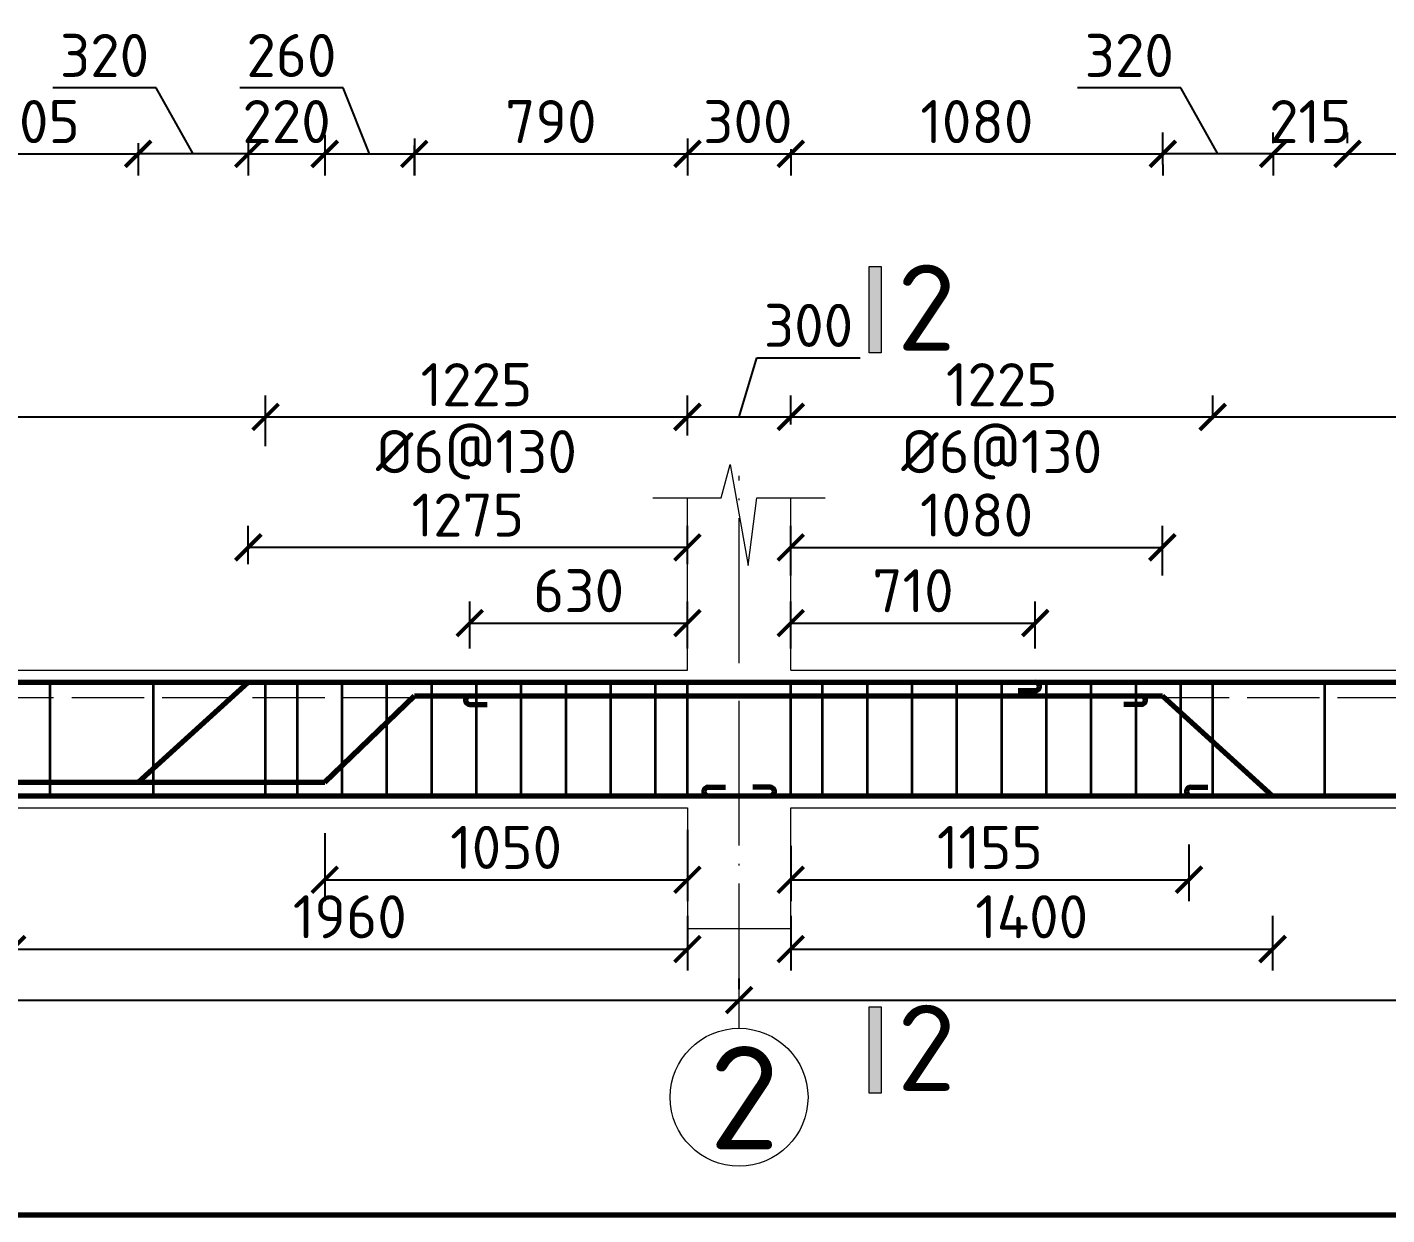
# Model space of a CAD drawing. Header units: millimetres. Extents: x 0 to 4970, y -594 to 1412.
# Drawn here: x 3033.8 to 3112.8, y 372 to 440.9 of the extents above; entities that cross this region are included whole.
import ezdxf

# ---------------------------------------------------------------- set-up
doc = ezdxf.new("R2010")
doc.units = ezdxf.units.MM
doc.header["$LTSCALE"] = 0.35
doc.header["$PDMODE"] = 3
doc.linetypes.add('ACAD_ISO02W100', pattern=[15, 12, -3])
doc.linetypes.add('ACAD_ISO04W100', pattern=[30, 24, -3, 0, -3])
doc.layers.get('0').update_dxf_attribs({"lineweight": 50})
for name, color, linetype, lineweight in [('Cot Dai', 7, 'Continuous', 35), ('Cot thep', 2, 'Continuous', 70), ('Cotthepcat', 3, 'Continuous', 70), ('Duong Bao', 6, 'Continuous', 18), ('Kich Thuoc', 1, 'Continuous', 20), ('Ky Hieu', 4, 'Continuous', 20), ('Net Khuat', 5, 'ACAD_ISO02W100', 20), ('NetCat', 7, 'Continuous', 20), ('Text', 40, 'Continuous', 20), ('Truc', 3, 'ACAD_ISO04W100', 20)]:
    doc.layers.add(name, color=color, linetype=linetype, lineweight=lineweight)
doc.styles.get("Standard").update_dxf_attribs({"font": 'isocpeur.ttf'})
doc.dimstyles.new('Dim50', dxfattribs={"dimtxt": 2.5, "dimasz": 1.5, "dimexe": 1.25, "dimexo": 0.625, "dimtad": 1, "dimlfac": 50, "dimtxsty": 'Standard', "dimblk": 'ARCHTICK', "dimcen": 2.5, "dimadec": 0, "dimazin": 0, "dimtfac": 1, "dimtmove": 0, "dimatfit": 3, "dimfxl": 1, "dimarcsym": 0})

# ---------------------------------------------------------------- blocks, each defined once
blk = doc.blocks.new('_ArchTick')
at = {"color": 0, "linetype": 'ByBlock', "const_width": 0.15}
blk.add_lwpolyline([(-0.5, -0.5), (0.5, 0.5)], dxfattribs=at)
blk = doc.blocks.new('*D944')
at = {"layer": 'Defpoints', "color": 0}
for p in [(2971.181, 384.418), (3075.181, 384.418), (3075.181, 384.418)]:
    blk.add_point(p, dxfattribs=at)
at = {"layer": 'Kich Thuoc', "color": 0, "lineweight": -2}
for p, q in [((2971.181, 385.043), (2971.181, 385.668)), ((3075.181, 385.043), (3075.181, 385.668)), ((2971.181, 384.418), (3075.181, 384.418))]:
    blk.add_line(p, q, dxfattribs=at)
at = {"layer": 'Kich Thuoc', "color": 0, "lineweight": -2, "xscale": 1.5, "yscale": 1.5, "zscale": 1.5, "rotation": 180}
blk.add_blockref('_ArchTick', (2971.181, 384.418), dxfattribs=at)
at = {"layer": 'Kich Thuoc', "color": 0, "lineweight": -2, "xscale": 1.5, "yscale": 1.5, "zscale": 1.5}
blk.add_blockref('_ArchTick', (3075.181, 384.418), dxfattribs=at)
at = {"layer": 'Kich Thuoc', "color": 0, "insert": (3023.181, 386.293), "char_height": 2.5, "attachment_point": 5}
blk.add_mtext('5200', dxfattribs=at)
blk = doc.blocks.new('*D945')
at = {"layer": 'Defpoints', "color": 0}
for p in [(3075.181, 384.418), (3179.181, 384.418), (3179.181, 384.418)]:
    blk.add_point(p, dxfattribs=at)
at = {"layer": 'Kich Thuoc', "color": 0, "lineweight": -2}
for p, q in [((3075.181, 385.043), (3075.181, 385.668)), ((3179.181, 385.043), (3179.181, 385.668)), ((3075.181, 384.418), (3179.181, 384.418))]:
    blk.add_line(p, q, dxfattribs=at)
at = {"layer": 'Kich Thuoc', "color": 0, "lineweight": -2, "xscale": 1.5, "yscale": 1.5, "zscale": 1.5, "rotation": 180}
blk.add_blockref('_ArchTick', (3075.181, 384.418), dxfattribs=at)
at = {"layer": 'Kich Thuoc', "color": 0, "lineweight": -2, "xscale": 1.5, "yscale": 1.5, "zscale": 1.5}
blk.add_blockref('_ArchTick', (3179.181, 384.418), dxfattribs=at)
at = {"layer": 'Kich Thuoc', "color": 0, "insert": (3127.181, 386.293), "char_height": 2.5, "attachment_point": 5}
blk.add_mtext('5200', dxfattribs=at)
blk = doc.blocks.new('*D948')
at = {"layer": 'Defpoints', "color": 0}
for p in [(3047.681, 418.259), (2998.681, 415.315), (3047.681, 415.94)]:
    blk.add_point(p, dxfattribs=at)
at = {"layer": 'Kich Thuoc', "color": 0, "lineweight": -2}
for p, q in [((2998.681, 415.94), (2998.681, 419.509)), ((3047.681, 416.565), (3047.681, 419.509)), ((2998.681, 418.259), (3047.681, 418.259))]:
    blk.add_line(p, q, dxfattribs=at)
at = {"layer": 'Kich Thuoc', "color": 0, "lineweight": -2, "xscale": 1.5, "yscale": 1.5, "zscale": 1.5, "rotation": 180}
blk.add_blockref('_ArchTick', (2998.681, 418.259), dxfattribs=at)
at = {"layer": 'Kich Thuoc', "color": 0, "lineweight": -2, "xscale": 1.5, "yscale": 1.5, "zscale": 1.5}
blk.add_blockref('_ArchTick', (3047.681, 418.259), dxfattribs=at)
at = {"layer": 'Kich Thuoc', "color": 0, "insert": (3023.181, 420.134), "char_height": 2.5, "attachment_point": 5}
blk.add_mtext('2450', dxfattribs=at)
blk = doc.blocks.new('*D949')
at = {"layer": 'Defpoints', "color": 0}
for p in [(3072.181, 418.259), (3072.181, 416.565), (3047.681, 415.94)]:
    blk.add_point(p, dxfattribs=at)
at = {"layer": 'Kich Thuoc', "color": 0, "lineweight": -2}
for p, q in [((3047.681, 416.565), (3047.681, 419.509)), ((3072.181, 417.19), (3072.181, 419.509)), ((3047.681, 418.259), (3072.181, 418.259))]:
    blk.add_line(p, q, dxfattribs=at)
at = {"layer": 'Kich Thuoc', "color": 0, "lineweight": -2, "xscale": 1.5, "yscale": 1.5, "zscale": 1.5, "rotation": 180}
blk.add_blockref('_ArchTick', (3047.681, 418.259), dxfattribs=at)
at = {"layer": 'Kich Thuoc', "color": 0, "lineweight": -2, "xscale": 1.5, "yscale": 1.5, "zscale": 1.5}
blk.add_blockref('_ArchTick', (3072.181, 418.259), dxfattribs=at)
at = {"layer": 'Kich Thuoc', "color": 0, "insert": (3059.931, 420.134), "char_height": 2.5, "attachment_point": 5}
blk.add_mtext('1225', dxfattribs=at)
blk = doc.blocks.new('*D950')
at = {"layer": 'Defpoints', "color": 0}
for p in [(3078.181, 418.259), (3078.181, 417.19), (3072.181, 416.565)]:
    blk.add_point(p, dxfattribs=at)
at = {"layer": 'Kich Thuoc', "color": 0, "lineweight": -2}
for p, q in [((3075.181, 418.259), (3076.212, 421.697)), ((3076.212, 421.697), (3082.212, 421.697)), ((3072.181, 417.19), (3072.181, 419.509)), ((3078.181, 417.815), (3078.181, 419.509)), ((3072.181, 418.259), (3078.181, 418.259))]:
    blk.add_line(p, q, dxfattribs=at)
at = {"layer": 'Kich Thuoc', "color": 0, "lineweight": -2, "xscale": 1.5, "yscale": 1.5, "zscale": 1.5, "rotation": 180}
blk.add_blockref('_ArchTick', (3072.181, 418.259), dxfattribs=at)
at = {"layer": 'Kich Thuoc', "color": 0, "lineweight": -2, "xscale": 1.5, "yscale": 1.5, "zscale": 1.5}
blk.add_blockref('_ArchTick', (3078.181, 418.259), dxfattribs=at)
at = {"layer": 'Kich Thuoc', "color": 0, "insert": (3079.212, 423.572), "char_height": 2.5, "attachment_point": 5}
blk.add_mtext('300', dxfattribs=at)
blk = doc.blocks.new('*D951')
at = {"layer": 'Defpoints', "color": 0}
for p in [(3102.681, 418.259), (3078.181, 417.19), (3102.681, 417.509)]:
    blk.add_point(p, dxfattribs=at)
at = {"layer": 'Kich Thuoc', "color": 0, "lineweight": -2}
for p, q in [((3078.181, 417.815), (3078.181, 419.509)), ((3102.681, 418.134), (3102.681, 419.509)), ((3078.181, 418.259), (3102.681, 418.259))]:
    blk.add_line(p, q, dxfattribs=at)
at = {"layer": 'Kich Thuoc', "color": 0, "lineweight": -2, "xscale": 1.5, "yscale": 1.5, "zscale": 1.5, "rotation": 180}
blk.add_blockref('_ArchTick', (3078.181, 418.259), dxfattribs=at)
at = {"layer": 'Kich Thuoc', "color": 0, "lineweight": -2, "xscale": 1.5, "yscale": 1.5, "zscale": 1.5}
blk.add_blockref('_ArchTick', (3102.681, 418.259), dxfattribs=at)
at = {"layer": 'Kich Thuoc', "color": 0, "insert": (3090.431, 420.134), "char_height": 2.5, "attachment_point": 5}
blk.add_mtext('1225', dxfattribs=at)
blk = doc.blocks.new('*D952')
at = {"layer": 'Defpoints', "color": 0}
for p in [(3151.681, 418.259), (3102.681, 417.509), (3151.681, 415.544)]:
    blk.add_point(p, dxfattribs=at)
at = {"layer": 'Kich Thuoc', "color": 0, "lineweight": -2}
for p, q in [((3102.681, 418.134), (3102.681, 419.509)), ((3151.681, 416.169), (3151.681, 419.509)), ((3102.681, 418.259), (3151.681, 418.259))]:
    blk.add_line(p, q, dxfattribs=at)
at = {"layer": 'Kich Thuoc', "color": 0, "lineweight": -2, "xscale": 1.5, "yscale": 1.5, "zscale": 1.5, "rotation": 180}
blk.add_blockref('_ArchTick', (3102.681, 418.259), dxfattribs=at)
at = {"layer": 'Kich Thuoc', "color": 0, "lineweight": -2, "xscale": 1.5, "yscale": 1.5, "zscale": 1.5}
blk.add_blockref('_ArchTick', (3151.681, 418.259), dxfattribs=at)
at = {"layer": 'Kich Thuoc', "color": 0, "insert": (3127.181, 420.134), "char_height": 2.5, "attachment_point": 5}
blk.add_mtext('2450', dxfattribs=at)
blk = doc.blocks.new('*D956')
at = {"layer": 'Defpoints', "color": 0}
for p in [(3051.125, 394.73), (3072.181, 394.921), (3072.181, 391.401)]:
    blk.add_point(p, dxfattribs=at)
at = {"layer": 'Kich Thuoc', "color": 0, "lineweight": -2}
for p, q in [((3051.125, 394.105), (3051.125, 390.151)), ((3072.181, 394.296), (3072.181, 390.151)), ((3051.125, 391.401), (3072.181, 391.401))]:
    blk.add_line(p, q, dxfattribs=at)
at = {"layer": 'Kich Thuoc', "color": 0, "lineweight": -2, "xscale": 1.5, "yscale": 1.5, "zscale": 1.5, "rotation": 180}
blk.add_blockref('_ArchTick', (3051.125, 391.401), dxfattribs=at)
at = {"layer": 'Kich Thuoc', "color": 0, "lineweight": -2, "xscale": 1.5, "yscale": 1.5, "zscale": 1.5}
blk.add_blockref('_ArchTick', (3072.181, 391.401), dxfattribs=at)
at = {"layer": 'Kich Thuoc', "color": 0, "insert": (3061.653, 393.276), "char_height": 2.5, "attachment_point": 5}
blk.add_mtext('1050', dxfattribs=at)
blk = doc.blocks.new('*D957')
at = {"layer": 'Defpoints', "color": 0}
for p in [(3078.181, 393.999), (3101.301, 394.078), (3101.301, 391.401)]:
    blk.add_point(p, dxfattribs=at)
at = {"layer": 'Kich Thuoc', "color": 0, "lineweight": -2}
for p, q in [((3078.181, 393.374), (3078.181, 390.151)), ((3101.301, 393.453), (3101.301, 390.151)), ((3078.181, 391.401), (3101.301, 391.401))]:
    blk.add_line(p, q, dxfattribs=at)
at = {"layer": 'Kich Thuoc', "color": 0, "lineweight": -2, "xscale": 1.5, "yscale": 1.5, "zscale": 1.5, "rotation": 180}
blk.add_blockref('_ArchTick', (3078.181, 391.401), dxfattribs=at)
at = {"layer": 'Kich Thuoc', "color": 0, "lineweight": -2, "xscale": 1.5, "yscale": 1.5, "zscale": 1.5}
blk.add_blockref('_ArchTick', (3101.301, 391.401), dxfattribs=at)
at = {"layer": 'Kich Thuoc', "color": 0, "insert": (3089.741, 393.276), "char_height": 2.5, "attachment_point": 5}
blk.add_mtext('1155', dxfattribs=at)
blk = doc.blocks.new('*D962')
at = {"layer": 'Defpoints', "color": 0}
for p in [(3046.683, 434.777), (3051.125, 434.777), (3051.125, 433.527)]:
    blk.add_point(p, dxfattribs=at)
at = {"layer": 'Kich Thuoc', "color": 0, "lineweight": -2}
for p, q in [((3046.683, 434.152), (3046.683, 432.277)), ((3046.683, 433.527), (3051.125, 433.527)), ((3051.125, 434.152), (3051.125, 432.277))]:
    blk.add_line(p, q, dxfattribs=at)
at = {"layer": 'Kich Thuoc', "color": 0, "lineweight": -2, "xscale": 1.5, "yscale": 1.5, "zscale": 1.5, "rotation": 180}
blk.add_blockref('_ArchTick', (3046.683, 433.527), dxfattribs=at)
at = {"layer": 'Kich Thuoc', "color": 0, "lineweight": -2, "xscale": 1.5, "yscale": 1.5, "zscale": 1.5}
blk.add_blockref('_ArchTick', (3051.125, 433.527), dxfattribs=at)
at = {"layer": 'Kich Thuoc', "color": 0, "insert": (3048.904, 435.402), "char_height": 2.5, "attachment_point": 5}
blk.add_mtext('220', dxfattribs=at)
blk = doc.blocks.new('*D963')
at = {"layer": 'Defpoints', "color": 0}
for p in [(3040.283, 433.527), (3040.283, 433.527), (3046.683, 434.152)]:
    blk.add_point(p, dxfattribs=at)
at = {"layer": 'Kich Thuoc', "color": 0, "lineweight": -2}
for p, q in [((3041.335, 437.364), (3035.335, 437.364)), ((3043.483, 433.527), (3041.335, 437.364)), ((3046.683, 433.527), (3040.283, 433.527)), ((3046.683, 433.527), (3046.683, 432.277)), ((3040.283, 432.902), (3040.283, 432.277))]:
    blk.add_line(p, q, dxfattribs=at)
at = {"layer": 'Kich Thuoc', "color": 0, "lineweight": -2, "xscale": 1.5, "yscale": 1.5, "zscale": 1.5, "rotation": 180}
blk.add_blockref('_ArchTick', (3040.283, 433.527), dxfattribs=at)
at = {"layer": 'Kich Thuoc', "color": 0, "lineweight": -2, "xscale": 1.5, "yscale": 1.5, "zscale": 1.5}
blk.add_blockref('_ArchTick', (3046.683, 433.527), dxfattribs=at)
at = {"layer": 'Kich Thuoc', "color": 0, "insert": (3038.335, 439.239), "char_height": 2.5, "attachment_point": 5}
blk.add_mtext('320', dxfattribs=at)
blk = doc.blocks.new('*D964')
at = {"layer": 'Defpoints', "color": 0}
for p in [(3051.12, 435.263), (3056.32, 434.638), (3056.32, 433.522)]:
    blk.add_point(p, dxfattribs=at)
at = {"layer": 'Kich Thuoc', "color": 0, "lineweight": -2}
for p, q in [((3052.188, 437.364), (3046.188, 437.364)), ((3053.72, 433.522), (3052.188, 437.364)), ((3051.12, 434.638), (3051.12, 432.272)), ((3051.12, 433.522), (3056.32, 433.522)), ((3056.32, 434.013), (3056.32, 432.272))]:
    blk.add_line(p, q, dxfattribs=at)
at = {"layer": 'Kich Thuoc', "color": 0, "lineweight": -2, "xscale": 1.5, "yscale": 1.5, "zscale": 1.5, "rotation": 180}
blk.add_blockref('_ArchTick', (3051.12, 433.522), dxfattribs=at)
at = {"layer": 'Kich Thuoc', "color": 0, "lineweight": -2, "xscale": 1.5, "yscale": 1.5, "zscale": 1.5}
blk.add_blockref('_ArchTick', (3056.32, 433.522), dxfattribs=at)
at = {"layer": 'Kich Thuoc', "color": 0, "insert": (3049.188, 439.239), "char_height": 2.5, "attachment_point": 5}
blk.add_mtext('260', dxfattribs=at)
blk = doc.blocks.new('*D965')
at = {"layer": 'Defpoints', "color": 0}
for p in [(3099.783, 433.527), (3099.783, 433.527), (3106.183, 434.152)]:
    blk.add_point(p, dxfattribs=at)
at = {"layer": 'Kich Thuoc', "color": 0, "lineweight": -2}
for p, q in [((3100.835, 437.364), (3094.835, 437.364)), ((3102.983, 433.527), (3100.835, 437.364)), ((3106.183, 433.527), (3099.783, 433.527)), ((3106.183, 433.527), (3106.183, 432.277)), ((3099.783, 432.902), (3099.783, 432.277))]:
    blk.add_line(p, q, dxfattribs=at)
at = {"layer": 'Kich Thuoc', "color": 0, "lineweight": -2, "xscale": 1.5, "yscale": 1.5, "zscale": 1.5, "rotation": 180}
blk.add_blockref('_ArchTick', (3099.783, 433.527), dxfattribs=at)
at = {"layer": 'Kich Thuoc', "color": 0, "lineweight": -2, "xscale": 1.5, "yscale": 1.5, "zscale": 1.5}
blk.add_blockref('_ArchTick', (3106.183, 433.527), dxfattribs=at)
at = {"layer": 'Kich Thuoc', "color": 0, "insert": (3097.835, 439.239), "char_height": 2.5, "attachment_point": 5}
blk.add_mtext('320', dxfattribs=at)
blk = doc.blocks.new('*D966')
at = {"layer": 'Defpoints', "color": 0}
for p in [(3106.183, 433.527), (3110.501, 433.527), (3110.501, 433.527)]:
    blk.add_point(p, dxfattribs=at)
at = {"layer": 'Kich Thuoc', "color": 0, "lineweight": -2}
for p, q in [((3106.183, 434.152), (3106.183, 434.777)), ((3110.501, 434.152), (3110.501, 434.777)), ((3106.183, 433.527), (3110.501, 433.527))]:
    blk.add_line(p, q, dxfattribs=at)
at = {"layer": 'Kich Thuoc', "color": 0, "lineweight": -2, "xscale": 1.5, "yscale": 1.5, "zscale": 1.5, "rotation": 180}
blk.add_blockref('_ArchTick', (3106.183, 433.527), dxfattribs=at)
at = {"layer": 'Kich Thuoc', "color": 0, "lineweight": -2, "xscale": 1.5, "yscale": 1.5, "zscale": 1.5}
blk.add_blockref('_ArchTick', (3110.501, 433.527), dxfattribs=at)
at = {"layer": 'Kich Thuoc', "color": 0, "insert": (3108.342, 435.402), "char_height": 2.5, "attachment_point": 5}
blk.add_mtext('215', dxfattribs=at)
blk = doc.blocks.new('*D967')
at = {"layer": 'Defpoints', "color": 0}
for p in [(3110.501, 433.527), (3143.861, 433.527), (3143.861, 433.527)]:
    blk.add_point(p, dxfattribs=at)
at = {"layer": 'Kich Thuoc', "color": 0, "lineweight": -2}
for p, q in [((3110.501, 434.152), (3110.501, 434.777)), ((3143.861, 434.152), (3143.861, 434.777)), ((3110.501, 433.527), (3143.861, 433.527))]:
    blk.add_line(p, q, dxfattribs=at)
at = {"layer": 'Kich Thuoc', "color": 0, "lineweight": -2, "xscale": 1.5, "yscale": 1.5, "zscale": 1.5, "rotation": 180}
blk.add_blockref('_ArchTick', (3110.501, 433.527), dxfattribs=at)
at = {"layer": 'Kich Thuoc', "color": 0, "lineweight": -2, "xscale": 1.5, "yscale": 1.5, "zscale": 1.5}
blk.add_blockref('_ArchTick', (3143.861, 433.527), dxfattribs=at)
at = {"layer": 'Kich Thuoc', "color": 0, "insert": (3127.181, 435.402), "char_height": 2.5, "attachment_point": 5}
blk.add_mtext('1670', dxfattribs=at)
blk = doc.blocks.new('*D981')
at = {"layer": 'Defpoints', "color": 0}
for p in [(3092.375, 406.299), (3078.181, 404.193), (3092.375, 404.193)]:
    blk.add_point(p, dxfattribs=at)
at = {"layer": 'Kich Thuoc', "color": 0, "lineweight": -2}
for p, q in [((3078.181, 404.818), (3078.181, 407.549)), ((3092.375, 404.818), (3092.375, 407.549)), ((3078.181, 406.299), (3092.375, 406.299))]:
    blk.add_line(p, q, dxfattribs=at)
at = {"layer": 'Kich Thuoc', "color": 0, "lineweight": -2, "xscale": 1.5, "yscale": 1.5, "zscale": 1.5, "rotation": 180}
blk.add_blockref('_ArchTick', (3078.181, 406.299), dxfattribs=at)
at = {"layer": 'Kich Thuoc', "color": 0, "lineweight": -2, "xscale": 1.5, "yscale": 1.5, "zscale": 1.5}
blk.add_blockref('_ArchTick', (3092.375, 406.299), dxfattribs=at)
at = {"layer": 'Kich Thuoc', "color": 0, "insert": (3085.278, 408.174), "char_height": 2.5, "attachment_point": 5}
blk.add_mtext('710', dxfattribs=at)
blk = doc.blocks.new('_None')
blk = doc.blocks.new('*D982')
at = {"layer": 'Defpoints', "color": 0}
for p in [(3099.755, 410.69), (3078.181, 408.441), (3099.755, 408.441)]:
    blk.add_point(p, dxfattribs=at)
at = {"layer": 'Kich Thuoc', "color": 0, "lineweight": -2}
for p, q in [((3078.181, 409.066), (3078.181, 411.94)), ((3099.755, 409.066), (3099.755, 411.94)), ((3078.181, 410.69), (3099.755, 410.69))]:
    blk.add_line(p, q, dxfattribs=at)
at = {"layer": 'Kich Thuoc', "color": 0, "lineweight": -2, "xscale": 1.5, "yscale": 1.5, "zscale": 1.5, "rotation": 180}
blk.add_blockref('_ArchTick', (3078.181, 410.69), dxfattribs=at)
at = {"layer": 'Kich Thuoc', "color": 0, "lineweight": -2, "xscale": 1.5, "yscale": 1.5, "zscale": 1.5}
blk.add_blockref('_ArchTick', (3099.755, 410.69), dxfattribs=at)
at = {"layer": 'Kich Thuoc', "color": 0, "insert": (3088.968, 412.565), "char_height": 2.5, "attachment_point": 5}
blk.add_mtext('1080', dxfattribs=at)
blk = doc.blocks.new('*D1077')
at = {"layer": 'Defpoints', "color": 0}
for p in [(3028.175, 434.777), (3040.283, 434.777), (3040.283, 433.527)]:
    blk.add_point(p, dxfattribs=at)
at = {"layer": 'Kich Thuoc', "color": 0, "lineweight": -2}
for p, q in [((3028.175, 434.152), (3028.175, 432.277)), ((3028.175, 433.527), (3040.283, 433.527)), ((3040.283, 434.152), (3040.283, 432.277))]:
    blk.add_line(p, q, dxfattribs=at)
at = {"layer": 'Kich Thuoc', "color": 0, "lineweight": -2, "xscale": 1.5, "yscale": 1.5, "zscale": 1.5, "rotation": 180}
blk.add_blockref('_ArchTick', (3028.175, 433.527), dxfattribs=at)
at = {"layer": 'Kich Thuoc', "color": 0, "lineweight": -2, "xscale": 1.5, "yscale": 1.5, "zscale": 1.5}
blk.add_blockref('_ArchTick', (3040.283, 433.527), dxfattribs=at)
at = {"layer": 'Kich Thuoc', "color": 0, "insert": (3034.229, 435.402), "char_height": 2.5, "attachment_point": 5}
blk.add_mtext('605', dxfattribs=at)
blk = doc.blocks.new('*D1078')
at = {"layer": 'Defpoints', "color": 0}
for p in [(3056.325, 435.042), (3072.181, 435.042), (3072.181, 433.527)]:
    blk.add_point(p, dxfattribs=at)
at = {"layer": 'Kich Thuoc', "color": 0, "lineweight": -2}
for p, q in [((3056.325, 434.417), (3056.325, 432.277)), ((3072.181, 434.417), (3072.181, 432.277)), ((3056.325, 433.527), (3072.181, 433.527))]:
    blk.add_line(p, q, dxfattribs=at)
at = {"layer": 'Kich Thuoc', "color": 0, "lineweight": -2, "xscale": 1.5, "yscale": 1.5, "zscale": 1.5, "rotation": 180}
blk.add_blockref('_ArchTick', (3056.325, 433.527), dxfattribs=at)
at = {"layer": 'Kich Thuoc', "color": 0, "lineweight": -2, "xscale": 1.5, "yscale": 1.5, "zscale": 1.5}
blk.add_blockref('_ArchTick', (3072.181, 433.527), dxfattribs=at)
at = {"layer": 'Kich Thuoc', "color": 0, "insert": (3064.253, 435.402), "char_height": 2.5, "attachment_point": 5}
blk.add_mtext('790', dxfattribs=at)
blk = doc.blocks.new('*D1079')
at = {"layer": 'Defpoints', "color": 0}
for p in [(3072.181, 434.417), (3078.181, 434.417), (3078.181, 433.527)]:
    blk.add_point(p, dxfattribs=at)
at = {"layer": 'Kich Thuoc', "color": 0, "lineweight": -2}
for p, q in [((3072.181, 433.792), (3072.181, 432.277)), ((3072.181, 433.527), (3078.181, 433.527)), ((3078.181, 433.792), (3078.181, 432.277))]:
    blk.add_line(p, q, dxfattribs=at)
at = {"layer": 'Kich Thuoc', "color": 0, "lineweight": -2, "xscale": 1.5, "yscale": 1.5, "zscale": 1.5, "rotation": 180}
blk.add_blockref('_ArchTick', (3072.181, 433.527), dxfattribs=at)
at = {"layer": 'Kich Thuoc', "color": 0, "lineweight": -2, "xscale": 1.5, "yscale": 1.5, "zscale": 1.5}
blk.add_blockref('_ArchTick', (3078.181, 433.527), dxfattribs=at)
at = {"layer": 'Kich Thuoc', "color": 0, "insert": (3075.683, 435.402), "char_height": 2.5, "attachment_point": 5}
blk.add_mtext('300', dxfattribs=at)
blk = doc.blocks.new('*D1080')
at = {"layer": 'Defpoints', "color": 0}
for p in [(3078.181, 434.417), (3099.783, 433.527), (3099.783, 432.277)]:
    blk.add_point(p, dxfattribs=at)
at = {"layer": 'Kich Thuoc', "color": 0, "lineweight": -2}
for p, q in [((3099.783, 432.902), (3099.783, 434.777)), ((3078.181, 433.792), (3078.181, 432.277)), ((3078.181, 433.527), (3099.783, 433.527))]:
    blk.add_line(p, q, dxfattribs=at)
at = {"layer": 'Kich Thuoc', "color": 0, "lineweight": -2, "xscale": 1.5, "yscale": 1.5, "zscale": 1.5, "rotation": 180}
blk.add_blockref('_ArchTick', (3078.181, 433.527), dxfattribs=at)
at = {"layer": 'Kich Thuoc', "color": 0, "lineweight": -2, "xscale": 1.5, "yscale": 1.5, "zscale": 1.5}
blk.add_blockref('_ArchTick', (3099.783, 433.527), dxfattribs=at)
at = {"layer": 'Kich Thuoc', "color": 0, "insert": (3088.982, 435.402), "char_height": 2.5, "attachment_point": 5}
blk.add_mtext('1080', dxfattribs=at)
blk = doc.blocks.new('*D1081')
at = {"layer": 'Defpoints', "color": 0}
for p in [(3032.975, 389.924), (3072.181, 389.924), (3072.181, 387.374)]:
    blk.add_point(p, dxfattribs=at)
at = {"layer": 'Kich Thuoc', "color": 0, "lineweight": -2}
for p, q in [((3032.975, 389.299), (3032.975, 386.124)), ((3072.181, 389.299), (3072.181, 386.124)), ((3032.975, 387.374), (3072.181, 387.374))]:
    blk.add_line(p, q, dxfattribs=at)
at = {"layer": 'Kich Thuoc', "color": 0, "lineweight": -2, "xscale": 1.5, "yscale": 1.5, "zscale": 1.5, "rotation": 180}
blk.add_blockref('_ArchTick', (3032.975, 387.374), dxfattribs=at)
at = {"layer": 'Kich Thuoc', "color": 0, "lineweight": -2, "xscale": 1.5, "yscale": 1.5, "zscale": 1.5}
blk.add_blockref('_ArchTick', (3072.181, 387.374), dxfattribs=at)
at = {"layer": 'Kich Thuoc', "color": 0, "insert": (3052.578, 389.249), "char_height": 2.5, "attachment_point": 5}
blk.add_mtext('1960', dxfattribs=at)
blk = doc.blocks.new('*D1083')
at = {"layer": 'Defpoints', "color": 0}
for p in [(3078.181, 389.924), (3106.155, 389.924), (3106.155, 387.374)]:
    blk.add_point(p, dxfattribs=at)
at = {"layer": 'Kich Thuoc', "color": 0, "lineweight": -2}
for p, q in [((3078.181, 389.299), (3078.181, 386.124)), ((3106.155, 389.299), (3106.155, 386.124)), ((3078.181, 387.374), (3106.155, 387.374))]:
    blk.add_line(p, q, dxfattribs=at)
at = {"layer": 'Kich Thuoc', "color": 0, "lineweight": -2, "xscale": 1.5, "yscale": 1.5, "zscale": 1.5, "rotation": 180}
blk.add_blockref('_ArchTick', (3078.181, 387.374), dxfattribs=at)
at = {"layer": 'Kich Thuoc', "color": 0, "lineweight": -2, "xscale": 1.5, "yscale": 1.5, "zscale": 1.5}
blk.add_blockref('_ArchTick', (3106.155, 387.374), dxfattribs=at)
at = {"layer": 'Kich Thuoc', "color": 0, "insert": (3092.168, 389.249), "char_height": 2.5, "attachment_point": 5}
blk.add_mtext('1400', dxfattribs=at)
blk = doc.blocks.new('*D2422')
at = {"layer": 'Defpoints', "color": 0}
for p in [(3051.125, 394.73), (3072.181, 394.921), (3072.181, 391.401)]:
    blk.add_point(p, dxfattribs=at)
at = {"layer": 'Kich Thuoc', "color": 0, "lineweight": -2}
for p, q in [((3051.125, 394.105), (3051.125, 390.151)), ((3072.181, 394.296), (3072.181, 390.151)), ((3051.125, 391.401), (3072.181, 391.401))]:
    blk.add_line(p, q, dxfattribs=at)
at = {"layer": 'Kich Thuoc', "color": 0, "lineweight": -2, "xscale": 1.5, "yscale": 1.5, "zscale": 1.5, "rotation": 180}
blk.add_blockref('_ArchTick', (3051.125, 391.401), dxfattribs=at)
at = {"layer": 'Kich Thuoc', "color": 0, "lineweight": -2, "xscale": 1.5, "yscale": 1.5, "zscale": 1.5}
blk.add_blockref('_ArchTick', (3072.181, 391.401), dxfattribs=at)
at = {"layer": 'Kich Thuoc', "color": 0, "insert": (3061.653, 393.276), "char_height": 2.5, "attachment_point": 5}
blk.add_mtext('1050', dxfattribs=at)
blk = doc.blocks.new('*D2424')
at = {"layer": 'Defpoints', "color": 0}
for p in [(3032.975, 389.924), (3072.181, 389.924), (3072.181, 387.374)]:
    blk.add_point(p, dxfattribs=at)
at = {"layer": 'Kich Thuoc', "color": 0, "lineweight": -2}
for p, q in [((3032.975, 389.299), (3032.975, 386.124)), ((3072.181, 389.299), (3072.181, 386.124)), ((3032.975, 387.374), (3072.181, 387.374))]:
    blk.add_line(p, q, dxfattribs=at)
at = {"layer": 'Kich Thuoc', "color": 0, "lineweight": -2, "xscale": 1.5, "yscale": 1.5, "zscale": 1.5, "rotation": 180}
blk.add_blockref('_ArchTick', (3032.975, 387.374), dxfattribs=at)
at = {"layer": 'Kich Thuoc', "color": 0, "lineweight": -2, "xscale": 1.5, "yscale": 1.5, "zscale": 1.5}
blk.add_blockref('_ArchTick', (3072.181, 387.374), dxfattribs=at)
at = {"layer": 'Kich Thuoc', "color": 0, "insert": (3052.578, 389.249), "char_height": 2.5, "attachment_point": 5}
blk.add_mtext('1960', dxfattribs=at)
blk = doc.blocks.new('*D2420')
at = {"layer": 'Defpoints', "color": 0}
for p in [(3072.181, 406.299), (3059.543, 404.193), (3072.181, 404.193)]:
    blk.add_point(p, dxfattribs=at)
at = {"layer": 'Kich Thuoc', "color": 0, "lineweight": -2}
for p, q in [((3059.543, 404.818), (3059.543, 407.549)), ((3072.181, 404.818), (3072.181, 407.549)), ((3059.543, 406.299), (3072.181, 406.299))]:
    blk.add_line(p, q, dxfattribs=at)
at = {"layer": 'Kich Thuoc', "color": 0, "lineweight": -2, "xscale": 1.5, "yscale": 1.5, "zscale": 1.5, "rotation": 180}
blk.add_blockref('_ArchTick', (3059.543, 406.299), dxfattribs=at)
at = {"layer": 'Kich Thuoc', "color": 0, "lineweight": -2, "xscale": 1.5, "yscale": 1.5, "zscale": 1.5}
blk.add_blockref('_ArchTick', (3072.181, 406.299), dxfattribs=at)
at = {"layer": 'Kich Thuoc', "color": 0, "insert": (3065.862, 408.174), "char_height": 2.5, "attachment_point": 5}
blk.add_mtext('630', dxfattribs=at)
blk = doc.blocks.new('*D2421')
at = {"layer": 'Defpoints', "color": 0}
for p in [(3046.683, 410.69), (3046.683, 409.081), (3072.181, 409.081)]:
    blk.add_point(p, dxfattribs=at)
at = {"layer": 'Kich Thuoc', "color": 0, "lineweight": -2}
for p, q in [((3046.683, 409.706), (3046.683, 411.94)), ((3072.181, 409.706), (3072.181, 411.94)), ((3072.181, 410.69), (3046.683, 410.69))]:
    blk.add_line(p, q, dxfattribs=at)
at = {"layer": 'Kich Thuoc', "color": 0, "lineweight": -2, "xscale": 1.5, "yscale": 1.5, "zscale": 1.5, "rotation": 180}
blk.add_blockref('_ArchTick', (3046.683, 410.69), dxfattribs=at)
at = {"layer": 'Kich Thuoc', "color": 0, "lineweight": -2, "xscale": 1.5, "yscale": 1.5, "zscale": 1.5}
blk.add_blockref('_ArchTick', (3072.181, 410.69), dxfattribs=at)
at = {"layer": 'Kich Thuoc', "color": 0, "insert": (3059.432, 412.565), "char_height": 2.5, "attachment_point": 5}
blk.add_mtext('1275', dxfattribs=at)

msp = doc.modelspace()

# ---------------------------------------------------------------- hatches: boundary and pattern name
at = {"layer": 'NetCat'}
h = msp.add_hatch(color=256, dxfattribs=at)
h.paths.add_polyline_path([(3082.7257, 426.981261), (3083.4257, 426.981261), (3083.4257, 421.981261), (3082.7257, 421.981261)])
edge = h.paths.add_edge_path(flags=17)
edge.add_line((3082.7257, 421.981261), (3082.7257, 426.981261))
h = msp.add_hatch(color=256, dxfattribs=at)
h.paths.add_polyline_path([(3082.7257, 384.020263), (3083.4257, 384.020263), (3083.4257, 379.020263), (3082.7257, 379.020263)])
edge = h.paths.add_edge_path(flags=17)
edge.add_line((3082.7257, 379.020263), (3082.7257, 384.020263))

# ---------------------------------------------------------------- linework, layer by layer
at = {"layer": 'Cot Dai'}
for p, q in [((3035.18074, 396.267944), (3035.18074, 402.867944)), ((3041.18074, 396.267944), (3041.18074, 402.867944)), ((3047.68074, 396.267944), (3047.68074, 402.867944)), ((3049.53074, 396.267944), (3049.53074, 402.867944)), ((3052.13074, 396.267944), (3052.13074, 402.867944)), ((3054.73074, 396.267944), (3054.73074, 402.867944)), ((3057.33074, 396.267944), (3057.33074, 402.867944)), ((3059.93074, 396.267944), (3059.93074, 402.867944)), ((3062.53074, 396.267944), (3062.53074, 402.867944)), ((3065.13074, 396.267944), (3065.13074, 402.867944)), ((3067.73074, 396.267944), (3067.73074, 402.867944)), ((3070.33074, 396.267944), (3070.33074, 402.867944)), ((3072.18074, 396.267944), (3072.18074, 402.867944)), ((3078.18074, 396.267944), (3078.18074, 402.867944)), ((3080.03074, 396.267944), (3080.03074, 402.867944)), ((3082.63074, 396.267944), (3082.63074, 402.867944)), ((3085.23074, 396.267944), (3085.23074, 402.867944)), ((3087.83074, 396.267944), (3087.83074, 402.867944)), ((3090.43074, 396.267944), (3090.43074, 402.867944)), ((3093.03074, 396.267944), (3093.03074, 402.867944)), ((3095.63074, 396.267944), (3095.63074, 402.867944)), ((3098.23074, 396.267944), (3098.23074, 402.867944)), ((3100.83074, 396.267944), (3100.83074, 402.867944)), ((3102.68074, 396.267944), (3102.68074, 402.867944)), ((3109.18074, 396.267944), (3109.18074, 402.867944))]:
    msp.add_line(p, q, dxfattribs=at)
at = {"layer": 'Cot thep'}
for p, q in [((3019.98074, 402.867944), (3231.18074, 402.867944)), ((3040.282613, 397.067944), (3046.682613, 402.867944)), ((3051.124735, 397.067944), (3056.324735, 402.067944)), ((3056.324735, 402.067944), (3097.440544, 402.067944)), ((3059.542685, 402.067944), (3099.755123, 402.067944)), ((3099.755123, 402.067944), (3106.155123, 396.267944)), ((2985.741781, 397.067944), (3051.124735, 397.067944)), ((2995.341781, 397.067944), (3043.282613, 397.067944)), ((3073.38074, 396.767944), (3074.38074, 396.767944)), ((3073.38074, 396.767944), (3074.38074, 396.767944)), ((3076.98074, 396.767944), (3075.98074, 396.767944)), ((2969.08074, 396.267944), (3078.18074, 396.267944)), ((3073.38074, 396.267944), (3180.98074, 396.267944)), ((3018.98074, 371.952445), (3235.38074, 371.952445))]:
    msp.add_line(p, q, dxfattribs=at)
for centre, start, end in [((3073.38074, 396.517944), 90, 270), ((3076.98074, 396.517944), 270, 90)]:
    msp.add_arc(centre, 0.25, start, end, dxfattribs=at)
at = {"layer": 'Cotthepcat'}
for p, q in [((3092.375103, 402.367944), (3091.375103, 402.367944)), ((3059.542685, 401.567944), (3060.542685, 401.567944)), ((3098.521427, 401.567944), (3097.521427, 401.567944)), ((3101.399932, 396.767944), (3102.399932, 396.767944))]:
    msp.add_line(p, q, dxfattribs=at)
for centre, start, end in [((3092.375103, 402.617944), 270, 90), ((3059.542685, 401.817944), 90, 270), ((3098.521427, 401.817944), 270, 90), ((3101.399932, 396.517944), 90, 270)]:
    msp.add_arc(centre, 0.25, start, end, dxfattribs=at)
at = {"layer": 'Duong Bao'}
for p, q in [((3072.18074, 403.567944), (3072.18074, 413.567944)), ((3078.18074, 403.567944), (3078.18074, 413.567944)), ((2974.18074, 403.567944), (3072.18074, 403.567944)), ((3078.18074, 403.567944), (3176.18074, 403.567944)), ((2974.18074, 395.567944), (3072.18074, 395.567944)), ((3072.18074, 395.567944), (3072.18074, 388.567944)), ((3078.18074, 388.567944), (3078.18074, 395.567944)), ((3078.18074, 395.567944), (3176.18074, 395.567944)), ((3072.18074, 388.567944), (3078.18074, 388.567944))]:
    msp.add_line(p, q, dxfattribs=at)
at = {"layer": 'Ky Hieu'}
msp.add_lwpolyline([(3070.18074, 413.567944), (3070.18074, 413.567944), (3074.145464, 413.567944), (3074.663102, 415.499795), (3075.698379, 409.636092), (3076.216017, 413.567944), (3080.18074, 413.567944), (3080.18074, 413.567944)], dxfattribs=at)
msp.add_circle((3075.18074, 378.776529), 4, dxfattribs=at)
at = {"layer": 'Net Khuat'}
msp.add_line((2968.18074, 401.967944), (3231.18074, 401.967944), dxfattribs=at)
at = {"layer": 'NetCat'}
for p, q in [((3082.7257, 421.981261), (3082.7257, 426.981261)), ((3082.7257, 421.981261), (3082.7257, 426.981261)), ((3082.7257, 379.020263), (3082.7257, 384.020263)), ((3082.7257, 379.020263), (3082.7257, 384.020263))]:
    msp.add_line(p, q, dxfattribs=at)
for points in [[(3082.7257, 426.981261), (3083.4257, 426.981261), (3083.4257, 421.981261), (3082.7257, 421.981261), (3082.7257, 426.981261)], [(3082.7257, 384.020263), (3083.4257, 384.020263), (3083.4257, 379.020263), (3082.7257, 379.020263), (3082.7257, 384.020263)]]:
    msp.add_lwpolyline(points, dxfattribs=at)
at = {"layer": 'Truc'}
for q in [(3075.18074, 414.832298), (3075.18074, 408.42613)]:
    msp.add_line((3075.18074, 382.776529), q, dxfattribs=at)

# ---------------------------------------------------------------- texts
at = {"layer": 'Kich Thuoc', "color": 2}
msp.add_text('2', height=6, dxfattribs=at).set_placement((3073.43074, 375.74544))
at = {"layer": 'Kich Thuoc', "char_height": 2.5, "width": 24.5, "attachment_point": 5}
for insert in [(3059.93074, 416.062421), (3090.43074, 416.062421)]:
    msp.add_mtext('%%C6@130', dxfattribs=dict(at, insert=insert))
at = {"layer": 'Text', "char_height": 5, "width": 11.43756339, "attachment_point": 1}
for insert in [(3084.349094, 427.101062), (3084.349094, 384.140065)]:
    msp.add_mtext('2', dxfattribs=dict(at, insert=insert))

# ---------------------------------------------------------------- dimensions: what is measured, and where the dimension line sits
at = {"layer": 'Kich Thuoc'}
for base, p1, p2, picture, middle in [((3040.282613, 433.526812), (3046.682613, 434.151812), (3040.282613, 433.526812), '*D963', (3040.709614, 437.363648)), ((3056.320241, 433.522318), (3051.120241, 435.263047), (3056.320241, 434.638047), '*D964', (3051.563213, 437.363648)), ((3099.783117, 433.526812), (3106.183117, 434.151812), (3099.783117, 433.526812), '*D965', (3100.210118, 437.363648))]:
    dim = msp.add_linear_dim(base=base, p1=p1, p2=p2, dimstyle='Dim50', override={"dimtmove": 1}, dxfattribs=at)
    dim.commit()
    dim.dimension.update_dxf_attribs({"geometry": picture, "text_midpoint": middle, "dimtype": 160})
at = {"layer": 'Kich Thuoc', "color": 1}
for base, p1, p2, text, picture, middle in [((3040.282613, 433.526812), (3028.175492, 434.776812), (3040.282613, 434.776812), '605', '*D1077', (3034.229052, 435.401812)), ((3072.18074, 433.526812), (3056.324735, 435.041519), (3072.18074, 435.041519), '790', '*D1078', (3064.252738, 435.401812)), ((3072.18074, 387.37395), (3032.975492, 389.924391), (3072.18074, 389.924391), '1960', '*D1081', (3052.578116, 389.24895)), ((3072.18074, 387.37395), (3032.975492, 389.924391), (3072.18074, 389.924391), '1960', '*D2424', (3052.578116, 389.24895)), ((3106.155123, 387.37395), (3078.18074, 389.924391), (3106.155123, 389.924391), '1400', '*D1083', (3092.167932, 389.24895))]:
    dim = msp.add_linear_dim(base=base, p1=p1, p2=p2, text=text, dimstyle='Dim50', dxfattribs=at)
    dim.commit()
    dim.dimension.update_dxf_attribs({"geometry": picture, "text_midpoint": middle})
at = {"layer": 'Kich Thuoc'}
for base, p1, p2, text, picture, middle in [((3051.124735, 433.526812), (3046.682613, 434.776812), (3051.124735, 434.776812), '220', '*D962', (3048.903674, 433.526812)), ((3110.500942, 433.526812), (3106.183117, 433.526812), (3110.500942, 433.526812), '215', '*D966', (3108.34203, 433.526812))]:
    dim = msp.add_linear_dim(base=base, p1=p1, p2=p2, text=text, dimstyle='Dim50', dxfattribs=at)
    dim.commit()
    dim.dimension.update_dxf_attribs({"geometry": picture, "text_midpoint": middle, "dimtype": 160})
at = {"layer": 'Kich Thuoc', "color": 1}
dim = msp.add_linear_dim(base=(3078.18074, 433.526812), p1=(3072.18074, 434.416519), p2=(3078.18074, 434.416519), dimstyle='Dim50', dxfattribs=at)
dim.commit()
dim.dimension.update_dxf_attribs({"geometry": '*D1079', "text_midpoint": (3075.683145, 433.526812), "dimtype": 160})
dim = msp.add_linear_dim(base=(3099.783117, 433.526812), p1=(3078.18074, 434.416519), p2=(3099.783117, 432.276812), text='1080', dimstyle='Dim50', override={"dimtmove": 1}, dxfattribs=at)
dim.commit()
dim.dimension.update_dxf_attribs({"geometry": '*D1080', "text_midpoint": (3088.981929, 435.401812)})
at = {"layer": 'Kich Thuoc'}
for base, p1, p2, text, picture, middle in [((3143.860538, 433.526812), (3110.500942, 433.526812), (3143.860538, 433.526812), '1670', '*D967', (3127.18074, 435.401812)), ((3046.682613, 410.68971), (3072.18074, 409.081489), (3046.682613, 409.081489), '1275', '*D2421', (3059.431677, 412.56471)), ((3072.18074, 406.298958), (3059.542685, 404.192944), (3072.18074, 404.192944), '630', '*D2420', (3065.861713, 408.173958)), ((3072.18074, 391.400961), (3051.124735, 394.729738), (3072.18074, 394.921294), '1050', '*D956', (3061.652738, 393.275961)), ((3072.18074, 391.400961), (3051.124735, 394.729738), (3072.18074, 394.921294), '1050', '*D2422', (3061.652738, 393.275961)), ((3101.300942, 391.400961), (3078.18074, 393.998687), (3101.300942, 394.077521), '1155', '*D957', (3089.740841, 393.275961))]:
    dim = msp.add_linear_dim(base=base, p1=p1, p2=p2, text=text, dimstyle='Dim50', dxfattribs=at)
    dim.commit()
    dim.dimension.update_dxf_attribs({"geometry": picture, "text_midpoint": middle})
for base, p1, p2, picture, middle in [((3078.18074, 418.259115), (3072.18074, 416.565106), (3078.18074, 417.190106), '*D950', (3076.83699, 423.571615)), ((3047.68074, 418.259115), (2998.68074, 415.315106), (3047.68074, 415.940106), '*D948', (3023.18074, 420.134115)), ((3072.18074, 418.259115), (3047.68074, 415.940106), (3072.18074, 416.565106), '*D949', (3059.93074, 420.134115)), ((3102.68074, 418.259115), (3078.18074, 417.190106), (3102.68074, 417.509115), '*D951', (3090.43074, 420.134115)), ((3151.68074, 418.259115), (3102.68074, 417.509115), (3151.68074, 415.544229), '*D952', (3127.18074, 420.134115)), ((3179.18074, 384.418408), (3075.18074, 384.418408), (3179.18074, 384.418408), '*D945', (3127.18074, 386.293408))]:
    dim = msp.add_linear_dim(base=base, p1=p1, p2=p2, dimstyle='Dim50', override={"dimtmove": 1}, dxfattribs=at)
    dim.commit()
    dim.dimension.update_dxf_attribs({"geometry": picture, "text_midpoint": middle})
for base, p1, p2, text, picture, middle in [((3099.755123, 410.68971), (3078.18074, 408.441327), (3099.755123, 408.441327), '1080', '*D982', (3088.967932, 412.56471)), ((3092.375103, 406.298958), (3078.18074, 404.192944), (3092.375103, 404.192944), '710', '*D981', (3085.277922, 408.173958))]:
    dim = msp.add_linear_dim(base=base, p1=p1, p2=p2, text=text, dimstyle='Dim50', override={"dimldrblk": 'None'}, dxfattribs=at)
    dim.commit()
    dim.dimension.update_dxf_attribs({"geometry": picture, "text_midpoint": middle})
dim = msp.add_linear_dim(base=(3075.18074, 384.418408), p1=(2971.18074, 384.418408), p2=(3075.18074, 384.418408), dimstyle='Dim50', dxfattribs=at)
dim.commit()
dim.dimension.update_dxf_attribs({"geometry": '*D944', "text_midpoint": (3023.18074, 386.293408)})

doc.saveas('drawing.dxf')
